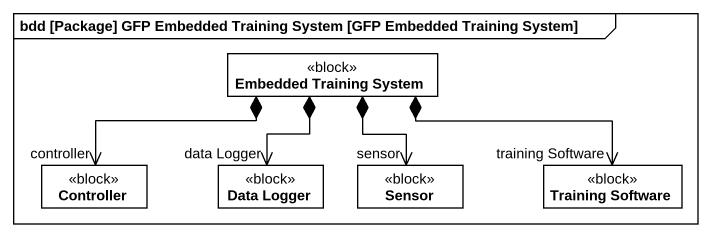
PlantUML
@startuml
mainframe bdd [Package] GFP Embedded Training System [GFP Embedded Training System]
hide circle
hide empty members
class "Embedded Training System" as Embedded_Training_System <<block>>
class Controller <<block>>
class "Data Logger" as Data_Logger <<block>>
class Sensor <<block>>
class "Training Software" as Training_Software <<block>>
Embedded_Training_System *-left-> "controller" Controller
Embedded_Training_System *--> "data Logger" Data_Logger
Embedded_Training_System *--> "sensor" Sensor
Embedded_Training_System *-right-> "training Software" Training_Software
@enduml
